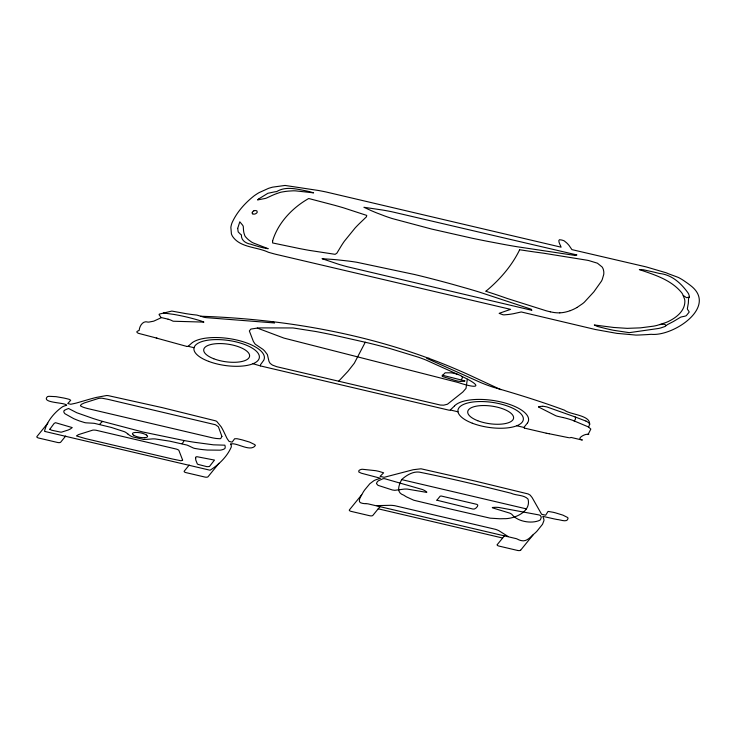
<?xml version="1.0" encoding="UTF-8"?>
<svg xmlns="http://www.w3.org/2000/svg" width="736" height="736" viewBox="0 0 736 736"><rect width="100%" height="100%" fill="white"/><g stroke="black" fill="none" stroke-linecap="round" stroke-linejoin="round"><path stroke-width="1.1" d="M252.181 212.906L252.246 212.474A11.923 4.563 8.2 0 1 253.294 211.186L253.837 210.864M467.332 379.196L465.998 388.396L462.778 392.067L447.433 404.239L443.698 405.168L440.349 405.048L276.764 366.712L272.43 365.084L270.13 363.372L268.99 361.404L267.389 354.586L264.647 350.98A60.959 23.331 8.2 0 0 262.881 349.315L256.827 345.239A12.328 4.72 8.2 0 1 254.914 343.804L253.377 341.43L249.338 330.906L250.893 329.075L257.306 328.081A60.205 23.037 8.2 0 1 260.562 327.897L293.048 327.952L316.13 331.568A358.441 137.172 8.2 0 1 327.042 333.721A332.598 127.282 8.2 0 1 332.994 334.963L368.644 343.031A315.698 120.814 8.2 0 1 380.402 345.984A335.46 128.377 8.2 0 1 389.85 348.496L418.526 357.245A126.951 48.585 8.2 0 1 425.905 360.005L458.031 374.523A11.923 4.563 8.2 0 1 460.432 375.526A7.719 2.953 8.2 0 1 461.638 376.298C481.16 385.287 481.178 390.126 457.893 382.426L283.93 338.091L257.306 328.081M523.774 427.616L524.501 428.113M519.515 249.964L519.57 249.725A377.522 144.477 8.2 0 0 542.23 253.028A49.744 19.035 8.2 0 1 543.453 253.184L586.868 260.185A56.994 21.813 8.2 0 1 588.763 260.562L597.42 263.194L602.103 266.975A39.054 14.941 8.2 0 1 603.336 269.505L603.713 271.216A80.463 30.792 8.2 0 1 603.704 274.565L602.287 279.376A131.275 50.241 8.2 0 1 601.459 281.152L593.832 291.879L584.366 302.183A131.275 50.241 8.2 0 1 582.507 303.72L576.904 307.547M519.487 250.084C511.741 265.972 499.652 279.818 486.11 291.07M689.025 297.454L689.255 297.059A12.944 4.959 8.2 0 0 689.485 296.562L688.629 293.949A68.31 26.146 8.2 0 0 687.746 292.532C680.818 283.02 671.655 274.629 659.392 273.47A175.214 67.05 8.2 0 0 653.108 271.906L643.319 269.772L639.345 269.578C654.313 274.703 670.57 279.597 681.168 292.109A47.95 18.354 8.2 0 1 682.566 294.069L684.572 299.129A74.86 28.649 8.2 0 1 684.876 301.401C684.857 310.859 676.513 317.51 668.702 321.31A74.897 28.658 8.2 0 1 665.399 322.727L657.119 325.376A47.877 18.317 8.2 0 1 653.494 326.158L640.541 327.851L627.173 328.357L613.622 327.456L594.311 324.981L597.273 326.416L606.85 328.826A174.763 66.875 8.2 0 0 613.263 330.243L629.298 332.663L658.545 328.468A68.218 26.1 8.2 0 0 661.075 327.851L665.224 326.407A12.944 4.959 8.2 0 0 665.684 326.039C666.301 323.398 661.388 324.309 659.741 324.659M263.755 360.208L264.077 359.462A38.07 14.573 8.2 0 0 237.48 340.188A38.07 14.573 8.2 0 0 192.666 342.387L192.427 342.553M365.277 342.222L354.31 363.225L347.935 371.33L338.532 381.368M366.289 503.718L366.896 503.755A8.234 3.146 8.2 0 1 367.954 503.838L516.368 538.678A8.234 3.146 8.2 0 1 517.215 539.037L518.724 539.764A7.24 2.769 8.2 0 0 519.772 540.169A8.142 3.119 8.2 0 0 521.106 540.574C527.096 542.285 531.245 535.964 535.412 532.735A190.578 72.928 8.2 0 0 537.05 531.07L542.515 524.299L543.932 520.628A35.724 13.671 8.2 0 0 543.794 519L542.791 516.35L553.803 518.825A91.411 34.978 8.2 0 0 557.06 519.487C560.068 519.496 567.594 523.112 568.072 518.199A6.422 2.456 8.2 0 0 567.465 517.426L562.92 515.136L555.478 512.854A50.14 19.191 8.2 0 0 553.141 512.274L548.072 511.41L545.661 515.218L541.604 514.271L532.128 497.573L530.159 495.116L528.144 493.948L474.876 481.004L421.01 468.795L413.347 469.697L384.128 477.305L380.07 476.358L383.631 472.806L378.994 471.399A49.45 18.924 8.2 0 0 375.774 470.69L362.232 469.255A6.422 2.456 8.2 0 0 360.778 469.54L359.692 470.01A10.571 4.048 8.2 0 0 358.91 470.617L358.754 471.96L361.293 473.202L380.475 478.253L376.179 479.651A35.724 13.671 8.2 0 0 373.86 480.709L369.803 483.764L364.762 489.845A195.04 74.64 8.2 0 0 363.115 492.301C361.689 495.365 355.948 502.366 362.149 503.258A8.142 3.119 8.2 0 0 363.602 503.516A7.24 2.769 8.2 0 0 364.872 503.654L365.718 503.7M689.255 297.059L686.578 297.721L683.321 295.513M401.644 479.605C399.004 484.978 395.646 492.494 403.742 495.162A69.037 26.422 8.2 0 0 406.484 496.883L413.779 500.232L451.84 509.349L490.158 518.162L499.689 518.76A69.037 26.422 8.2 0 0 503.893 518.668C513.995 519.128 531.484 511.87 528.034 499.091C524.004 494.73 516.249 495.696 511.06 493.24C481.261 485.806 451.38 478.621 421.277 472.521C414.156 470.451 406.668 474.978 401.644 479.605L526.562 508.916M65.614 405.554A31.979 12.236 8.2 0 0 62.597 406.723C54.464 412.27 46.616 421.7 44.528 431.259A1.417 0.543 8.2 0 0 44.832 431.443L209.668 470.129A1.435 0.552 8.2 0 0 210.257 470.111C218.951 464.582 227.258 456.467 231.297 446.954A32.393 12.402 8.2 0 0 230.745 444.029M458.031 374.523A16.394 6.274 8.2 0 0 451.076 372.821L445.133 372.812L442.088 375.949A2.668 1.021 8.2 0 0 442.704 376.574L454.682 380.3A34.049 13.027 8.2 0 0 457.01 380.908L458.73 381.257A4.462 1.711 8.2 0 0 460.488 381.395M263.598 360.456L260.47 364.752M573.648 420.707L587.567 426.576A34.528 13.211 8.2 0 1 588.57 427.073C594.789 415.122 570.142 415.04 564.567 410.219C541.162 401.543 517.316 394.156 493.35 387.265A101.504 38.842 8.2 0 1 481.031 382.702L426.705 358.34M461.352 379.675L462.456 377.678A6.56 2.512 8.2 0 0 461.638 376.298M47.84 423.117L36.901 436.586A2.594 0.994 8.2 0 0 38.658 438.04L57.518 442.465A2.594 0.994 8.2 0 0 60.702 442.17L65.688 436.043M189.216 465.032L184.239 471.16A2.594 0.994 8.2 0 0 185.996 472.622L204.856 477.048A2.594 0.994 8.2 0 0 208.04 476.753L218.978 463.284M361.716 494.748L349.379 509.928A2.594 0.994 8.2 0 0 351.146 511.382L369.647 515.724A2.594 0.994 8.2 0 0 372.83 515.43L380.181 506.386M527.344 423.172L523.885 427.423L516.801 425.767M497.288 544.566L504.629 535.596M520.775 550.031L533.02 534.962M454.517 405.932L454.692 405.738A38.272 14.646 8.2 0 1 497.472 401.203L501.308 402.022A38.281 14.646 8.2 0 1 527.482 422.979M574.31 420.955L575.543 418.986L575.23 416.981L546.912 406.944L542.938 406.208M186.898 346.435L188.122 346.316L192.234 342.7M454.287 406.152L450.312 409.998L457.994 411.801M64.455 410.357L66.24 409.4A48.705 18.639 8.2 0 1 66.958 409.124L68.558 408.489L76.783 412.74L93.021 418.453A155.784 59.616 8.2 0 0 102.644 421.424L142.572 431.931L184.046 440.533A155.784 59.616 8.2 0 0 194.644 442.308L213.468 444.829L224.866 445.179L225.096 446.237A48.705 18.639 8.2 0 1 225.198 446.715L225.115 448.058A8.344 3.192 8.2 0 1 224.305 448.905L223.44 449.337A13.745 5.262 8.2 0 1 220.082 450.165L207.423 450.046A77.565 29.679 8.2 0 1 200.293 449.328L194.681 448.417A6.836 2.613 8.2 0 1 193.421 448.04L188.112 445.538A9.338 3.57 8.2 0 0 186.907 445.059L169.86 441.186L155.259 438.941A12.282 4.701 8.2 0 0 152.343 438.914L149.408 439.162A22.328 8.547 8.2 0 1 144.274 439.374M464.867 380.898L442.281 375.194M485.962 291.162L485.824 291.254A377.54 144.477 8.2 0 1 505.724 297.942A52.357 20.038 8.2 0 0 507.132 298.448L545.845 310.675A61.447 23.515 8.2 0 0 547.106 311.024L550.344 311.834M450.138 410.127L449.172 410.21A1.325 0.506 8.2 0 1 448.896 410.154L260.719 365.985M570.234 310.666L571.762 310.068A79.626 30.47 8.2 0 0 576.895 307.538M65.605 405.545L66.654 405.232C65.412 402.334 40.876 403.098 47.38 396.704A5.235 2.006 8.2 0 1 49.036 396.318L55.927 396.649L63.839 398.029A48.87 18.704 8.2 0 1 69.147 399.317L70.711 400.274L67.749 403.558L70.766 404.266L74.005 403.586A73.444 28.106 8.2 0 0 76.774 402.923L88.127 399.63A226.164 86.554 8.2 0 1 96.269 397.44L106.619 395.517A5.925 2.263 8.2 0 1 108.321 395.655L162.306 407.643L215.363 420.78A5.925 2.263 8.2 0 1 216.706 421.36L221.122 426.742A226.164 86.554 8.2 0 1 223.67 431.443L226.881 438.159A73.444 28.106 8.2 0 0 227.866 439.696L229.135 441.434L232.153 442.143L234.618 438.748L236.992 438.711A48.889 18.704 8.2 0 1 242.356 439.935L249.624 442.106L254.757 444.599A5.235 2.006 8.2 0 1 255.355 445.519C250.369 452.539 236.504 442.051 230.754 444.029M539.01 406.622L538.494 406.861L539.028 407.247M539.304 406.585L542.607 406.235M144.661 437.699L145.581 437.589A5.483 2.098 8.2 0 0 146.344 437.414A4.821 1.849 8.2 0 0 147.347 435.73L146.538 435.004M492.274 507.509L495.172 507.316A10.746 4.112 8.2 0 1 498.925 507.49L539.148 514.961A4.232 1.619 8.2 0 1 540.454 515.632L541.282 517.15L540.748 518.99A41.823 16.008 8.2 0 1 539.966 520.177C532.211 524.014 517.702 521.953 511.778 514.289A15.051 5.759 8.2 0 0 509.8 513.139L492.568 507.877M376.832 505.614L390.89 505.31A14.113 5.4 8.2 0 1 392.371 505.411A14.932 5.713 8.2 0 1 394.763 505.696L495.622 529.368A14.932 5.713 8.2 0 1 498.005 530.279A14.113 5.4 8.2 0 1 498.778 530.638L507.923 536.378M460.488 381.395L461.647 381.368A13.598 5.207 8.2 0 0 463.892 381.202A3.487 1.334 8.2 0 0 464.821 380.935M429.548 358.368L427.772 358.358M144.265 439.374L144.017 439.364A5.373 2.061 8.2 0 1 142.931 439.282L132.296 436.788A5.373 2.061 8.2 0 1 131.44 436.411L131.091 436.227A22.825 8.74 8.2 0 1 128.073 434.148M549.332 433.771L568.661 437.69M186.659 346.38L157.375 338.33A79.276 30.332 8.2 0 0 150.816 336.564L138.469 333.334A4.241 1.619 8.2 0 1 137.807 332.994A5.566 2.125 8.2 0 1 137.31 332.635L136.896 332.138A2.898 1.113 8.2 0 1 136.868 331.77L137.255 331.338A6.366 2.438 8.2 0 1 137.853 331.016L139.214 330.335A1.398 0.534 8.2 0 0 139.205 330.16C139.573 326.057 142.904 320.326 147.908 322.092A5.63 2.153 8.2 0 0 148.902 322.092L153.714 321.163L161.046 317.805A1.592 0.607 8.2 0 0 161.156 317.584L159.05 314.649L159.316 314.097L171.828 311.08L183.264 313.14A36.211 13.855 8.2 0 0 186.254 313.702L190.78 314.364A92.874 35.54 8.2 0 0 196.889 315.082L200.845 316.241C285.862 319.166 371.202 334.144 450.055 366.638A558.633 213.78 8.2 0 1 466.974 373.943L500.894 389.684M163.383 312.975L173.54 314.364A81.862 31.326 8.2 0 1 185.647 316.793A95.514 36.552 8.2 0 1 200.974 320.942L203.9 322.101L173.411 321.236A1.26 0.478 8.2 0 1 172.951 321.117L172.684 321.016A8.565 3.275 8.2 0 1 172.114 320.74L171.681 320.519A10.911 4.177 8.2 0 0 168.102 319.176M569.517 437.846L571.173 437.46L582.222 440.054A3.146 1.205 8.2 0 0 582.434 439.916C575.773 439.015 583.896 434.47 586.684 434.314A10.056 3.846 8.2 0 0 587.291 434.47L588.588 434.47A2.742 1.049 8.2 0 0 588.763 434.277L588.036 433.716A6.155 2.355 8.2 0 0 588.423 433.44L588.46 433.421A15.769 6.035 8.2 0 0 588.874 432.989L590.824 429.07L588.57 427.073M547.363 433.412L548.716 433.688A3.027 1.159 8.2 0 0 549.185 433.762M547.198 433.384L546.222 433.164M545.946 433.108L524.575 428.131M562.727 417.487L557.4 416.263A6.054 2.318 8.2 0 1 555.266 415.481L539.102 407.284M426.172 492.292L407.275 489.081A15.051 5.759 8.2 0 0 404.358 489.081L394.8 490.314L392.371 489.974L378.037 485.355L376.436 483.57L377.163 481.97A41.814 15.999 8.2 0 1 378.258 480.856L383.042 478.694A4.232 1.619 8.2 0 1 384.845 478.74L422.381 489.523A10.746 4.112 8.2 0 1 425.169 490.884L426.88 492.154M517.5 550.427L517.564 550.445A2.594 0.994 8.2 0 0 520.674 550.151M128.055 434.148L126.399 432.832A12.282 4.701 8.2 0 0 124.384 431.692L111.384 427.46L94.521 423.375A9.338 3.57 8.2 0 0 93.058 423.228L86.029 422.832A6.836 2.613 8.2 0 1 84.658 422.593L79.598 421.001A77.565 29.679 8.2 0 1 73.766 418.674L64.998 413.77A13.745 5.262 8.2 0 1 63.848 411.884L63.848 411.249A8.344 3.192 8.2 0 1 64.455 410.348M161.156 317.529L165.894 318.651A46.736 17.885 8.2 0 1 167.422 319.028L168.084 319.203M188.122 346.316L194.092 347.714M253 363.731L260.562 365.948M378.203 508.815L502.614 538.016M517.436 550.418L499.045 546.094A2.852 1.086 8.2 0 1 498.419 545.919A2.594 0.994 8.2 0 1 497.15 544.806M157.375 338.33L156.262 338.008M575.23 416.981L585.911 421.075M252.917 213.937L253.883 214.139A1.803 0.69 8.2 0 0 254.398 214.102A3.579 1.371 8.2 0 0 255.107 213.937A6.385 2.447 8.2 0 0 255.65 213.725L256.202 213.403A11.914 4.563 8.2 0 0 257.25 212.115L256.827 210.8L255.006 210.496A4.986 1.904 8.2 0 0 253.865 210.873M200.845 316.241L203.982 317.271A13.404 5.124 8.2 0 0 206.485 317.658L274.556 322.957A19.476 7.452 8.2 0 0 272.992 321.549M133.474 435.169L132.682 434.442A4.821 1.849 8.2 0 1 133.639 432.75A5.474 2.098 8.2 0 1 134.43 432.584L135.36 432.474A8.97 3.432 8.2 0 1 146.4 435.022M589.95 424.157L588.956 423.099A13.616 5.207 8.2 0 0 585.976 421.056M560.556 245.842C559.636 243.809 556.655 238.206 561.476 239.982A7.884 3.018 8.2 0 1 562.948 240.387L563.353 240.525A4.158 1.592 8.2 0 1 564.328 240.966L566.637 242.852A64.796 24.794 8.2 0 1 567.879 244.104A61.373 23.488 8.2 0 1 569.094 245.493L571.918 249.624L646.19 266.91L666.457 272.872A28.078 10.746 8.2 0 0 668.665 273.847L677.654 277.178A13.616 5.207 8.2 0 1 679.052 277.803L681.95 279.45A89.902 34.408 8.2 0 1 683.79 280.646L687.792 283.443A183.54 70.242 8.2 0 1 690.745 285.678C717.996 306.7 673.44 336.619 651.222 334.31A183.54 70.242 8.2 0 1 646.162 334.659L639.63 334.99A86.756 33.203 8.2 0 1 635.932 335.082L620.08 333.638A28.078 10.746 8.2 0 0 617.246 333.436L595.332 329.498L521.254 311.963L513.7 313.656A61.373 23.488 8.2 0 1 511.879 313.978A64.796 24.794 8.2 0 1 508.42 314.484L504.289 314.852A4.158 1.592 8.2 0 1 503.01 314.769L499.109 313.352L510.6 309.35L275.439 254.214A124.761 47.748 8.2 0 1 268.364 252.255C256.91 246.772 240.368 247.83 232.613 236.468A64.731 24.776 8.2 0 1 231.417 233.928L230.865 227.36A145.001 55.494 8.2 0 1 231.987 222.907C236.698 212.299 244.766 203.311 253.773 196.107A145.029 55.504 8.2 0 1 259.072 192.639L268.419 188.398A64.878 24.822 8.2 0 1 272.706 187.137L285.034 185.444L318.55 190.504A124.43 47.619 8.2 0 1 326.02 191.967L561.117 247.195L560.639 246.026M570.216 310.656A39.422 15.088 8.2 0 1 565.46 312.073L564.567 312.257A19.21 7.351 8.2 0 1 559.774 312.846M559.802 312.874A15.079 5.768 8.2 0 1 550.362 311.816M562.755 417.45A41.345 15.824 8.2 0 1 573.703 420.679M99.599 424.368A68.936 26.376 8.2 0 1 102.635 421.424M184.064 440.533A68.991 26.404 8.2 0 1 182.096 443.734M252.761 213.928A3.901 1.49 8.2 0 1 252.292 212.934M144.615 437.653A8.97 3.432 8.2 0 1 133.612 435.151M666.135 325.625A25.806 9.881 8.2 0 1 667.782 324.438L672.778 321.834A91.154 34.886 8.2 0 0 674.415 320.905L680.487 317.244A10.654 4.076 8.2 0 1 681.821 316.83L683.486 316.489A23.57 9.025 8.2 0 0 684.977 316.158L685.345 316.038A7.443 2.852 8.2 0 0 686.32 315.634L689.098 312.202A7.268 2.778 8.2 0 0 689.052 311.65L688.004 310.049A29.293 11.206 8.2 0 1 687.764 309.718L687.691 309.617A10.654 4.076 8.2 0 1 687.341 308.807L688.086 304.548A110.694 42.357 8.2 0 0 688.261 303.609A91.043 34.84 8.2 0 0 688.362 302.652L688.537 298.908A25.806 9.872 8.2 0 1 689.025 297.454M195.684 458.022L195.675 458.353A133.483 51.088 8.2 0 0 195.758 459.972L197.34 463.965A3.349 1.279 8.2 0 0 198.251 464.444L205.868 466.403A35.963 13.763 8.2 0 0 207.055 466.67L209.429 466.532L214.48 460.083L197.027 456.716L195.914 456.881L195.684 458.022M221.904 436.43L220.736 438.536A3.091 1.187 8.2 0 1 219.788 438.73L216.182 438.472A22.963 8.786 8.2 0 1 212.069 437.745L87.4 408.489A22.779 8.712 8.2 0 1 82.892 407.1L80.822 406.106A3.091 1.178 8.2 0 1 80.436 405.61L81.337 404.358L84.272 402.96L98.891 398.323L101.816 398.176L107.714 399.28L215.51 424.764L218.399 426.77L221.904 436.43M272.642 240.801L272.614 242.944L299.322 248.52A254.187 97.272 8.2 0 0 309.01 250.332L335.119 254.325L336.83 253.239L341.145 246.1A473.956 181.378 8.2 0 1 344.356 241.224L355.138 227.958A473.956 181.378 8.2 0 1 359.61 223.385L366.427 216.826L366.74 215.418L343.537 207.837A255.061 97.603 8.2 0 0 334.484 205.252L308.724 198.508C292.532 207.598 278.024 222.824 272.642 240.801M237.7 228.372L238.17 231.886L240.571 234.306A13.184 5.042 8.2 0 0 241.417 234.858C240.976 240.552 246.026 243.441 250.985 244.269A97.52 37.324 8.2 0 0 253.911 245.208L259.081 246.735A46.957 17.968 8.2 0 0 264.012 247.968L268.208 248.713L253.377 243A14.352 5.492 8.2 0 1 251.528 242.034L248.685 239.945A58.438 22.365 8.2 0 1 247.084 238.492L245.52 236.79A23.221 8.887 8.2 0 1 244.821 235.695L243.947 232.972A142.747 54.63 8.2 0 1 243.506 230.147L243.285 226.568A15.134 5.796 8.2 0 0 243.036 225.897L242.788 225.474A32.991 12.622 8.2 0 0 242.264 224.747L239.798 221.812L237.7 228.372M436.899 500.213L473.092 509.091C475.171 509.892 479.762 504.868 476.928 504.381L441.232 496.018L440.156 496.184L436.899 500.213M182.629 460.074L181.028 460.773L172.325 458.979L85.431 438.582L76.424 435.914L78.522 434.617L92.883 430.1A5.281 2.024 8.2 0 1 94.088 430.072L94.53 430.091A7.075 2.705 8.2 0 1 96.103 430.256L176.447 449.107A7.075 2.705 8.2 0 1 177.735 449.613L178.066 449.779A5.281 2.024 8.2 0 1 178.839 450.276L182.629 460.074M49.836 429.254L51.327 430.118A35.944 13.754 8.2 0 0 52.495 430.404L60.352 432.078A3.349 1.279 8.2 0 0 61.622 432.115L68.154 430.026A133.4 51.051 8.2 0 0 70.408 428.95L72.238 427.588L55.531 422.703L54.151 423.402L49.836 429.254M259.017 198.729L257.572 199.934L265.356 198.435A15.134 5.796 8.2 0 0 266.441 198.076L272.283 195.371A144.449 55.283 8.2 0 1 275.641 193.982L279.938 192.482A23.221 8.887 8.2 0 1 281.916 192.013L285.301 191.47A58.438 22.365 8.2 0 1 288.374 191.112L293.158 190.817A14.324 5.483 8.2 0 1 295.725 190.882L313.61 192.85L309.736 191.71A47.389 18.133 8.2 0 0 304.704 190.596C295.357 188.729 285.182 186.263 276.488 191.7A13.184 5.042 8.2 0 0 275.163 191.746L267.895 193.283L259.017 198.729M322.221 258.741L338.44 264.206A109.14 41.768 8.2 0 0 347.171 266.699L531.889 310.307A33.534 12.834 8.2 0 0 531.226 309.23L479.734 292.22A351.044 134.338 8.2 0 0 469.025 288.99L452.29 284.252A585.175 223.937 8.2 0 0 438.021 280.407L428.361 277.904A400.062 153.097 8.2 0 0 414.58 274.51L356.693 262.246A108.174 41.4 8.2 0 0 348.505 261.068L338.348 259.928A148.939 56.994 8.2 0 0 331.237 259.311L322.221 258.741M574.669 255.374L516.746 246.68A350.345 134.072 8.2 0 1 505.062 244.646L487.223 241.27A582.976 223.1 8.2 0 1 472.273 238.252L431.646 229.062L392.214 218.546A108.174 41.4 8.2 0 1 385.038 216.108L376.584 212.879A149.537 57.224 8.2 0 1 370.907 210.496L363.897 207.276L382.481 210.018A109.314 41.832 8.2 0 1 391.828 211.756L576.886 254.941A33.994 13.009 8.2 0 1 574.963 255.41L574.669 255.374M472.291 423.2A33.01 12.632 8.2 0 0 523.278 419.814A33.01 12.632 8.2 0 0 476.348 401.681A33.01 12.632 8.2 0 0 472.291 423.2M208.619 361.367A33.01 12.632 8.2 0 0 259.33 357.714A33.01 12.632 8.2 0 0 212.032 339.747A33.01 12.632 8.2 0 0 208.619 361.367M213.762 358.754A23.166 8.86 8.2 0 0 249.559 356.399A23.166 8.86 8.2 0 0 216.66 343.666A23.166 8.86 8.2 0 0 213.762 358.754M477.738 420.716A23.166 8.869 8.2 0 0 513.544 418.361A23.166 8.869 8.2 0 0 480.645 405.628A23.166 8.869 8.2 0 0 477.738 420.716"/></g></svg>
